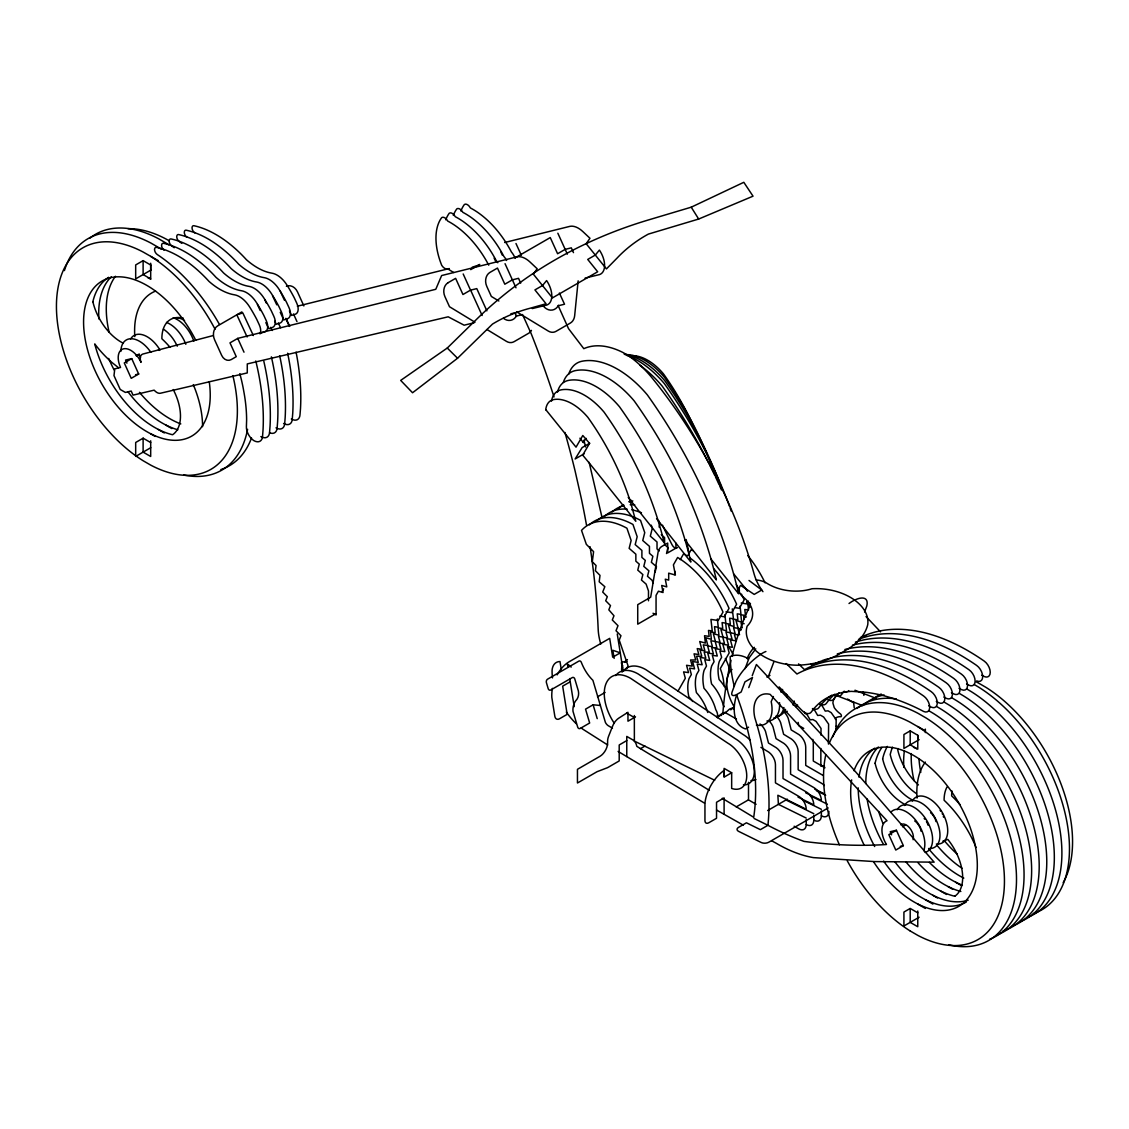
<?xml version="1.0" encoding="UTF-8"?>
<svg xmlns="http://www.w3.org/2000/svg" width="1129" height="1129" viewBox="0 0 1129 1129"><rect width="100%" height="100%" fill="white"/><g stroke="black" fill="none" stroke-linecap="round" stroke-linejoin="round"><path stroke-width="1.5" d="M724.098 776.625L724.098 768.383L731.677 772.758L731.663 788.451A26.644 15.383 60 0 0 746.636 773.577A26.644 15.383 60 0 0 727.88 743.192L630.645 678.346A37.299 21.536 60 0 0 605.708 684.456A37.299 21.536 60 0 0 614.359 723.364M917.764 735.261L917.764 749.176L910.2 744.815L910.2 730.886L917.764 735.261L917.764 740.441M820.924 735.106L821.037 728.459L816.055 721.375L812.908 719.554L810.1 719.836L807.037 714.558L804.808 713.26A29.34 16.949 60 0 0 804.568 712.145M835.996 729.687L836.18 719.723L831.184 712.639L828.051 710.818L825.243 711.101L822.18 705.823L819.936 704.524M578.147 280.839L574.661 315.725A10.655 8.58 76.4 0 1 570.371 323.049L555.962 331.376A10.655 8.58 76.4 0 1 548.341 331.093L516.856 311.943M545.716 409.799L545.886 408.627A25.233 14.564 60 0 1 553.492 399.61A47.531 27.449 60 0 1 587.884 417.363A181.924 105.025 60 0 1 630.913 503.407L635.81 521.288L610.93 490.24A869.993 502.292 60 0 0 582.705 455.128L589.55 443.316L582.79 435.498L576.03 447.155L545.744 409.601M659.082 527.045L659.872 523.884L658.828 520.822M655.074 572.205L656.457 566.716L651.362 562.284L652.872 556.301L649.457 553.323L649.457 546.351L642.754 540.523L644.744 532.634L640.524 520.356A80.215 46.317 60 0 0 596.931 520.737M666.505 553.549L668.015 547.565L664.586 544.587L664.586 537.602L661.241 534.694M745.112 668.594L748.739 658.884A39.063 22.552 60 0 0 730.195 656.612A106.126 61.276 60 0 0 734.302 686.361M752.239 675.636L756.402 664.501L847.724 762.767L934.135 862.161L874.326 861.582L813.402 857.617A153.092 88.387 60 0 1 776.187 843.236L771.714 840.795M748.753 687.603L752.521 677.485L744.957 681.86L741.174 691.978L737.181 694.279A10.74 3.768 -45.4 0 1 732.128 691.865L735.925 681.704A30.638 10.754 -45.4 0 1 762.569 653.112A18.826 6.605 -45.4 0 1 765.914 651.504M768.51 676.2L773.873 661.848M864.574 612.003L866.733 606.231A30.638 10.754 -45.4 0 0 852.691 601.08A18.826 6.605 -45.4 0 0 849.022 603.521M662.088 591.596L663.669 588.83M680.279 559.631L683.652 553.718A80.215 46.317 60 0 1 686.982 555.835M687.843 555.553L691.23 549.625A80.215 46.317 60 0 1 692.896 550.656M678.035 691.061L685.317 678.275L683.581 671.882L688.535 672.616L686.545 665.291L692.232 666.124L690.567 659.971L695.718 659.999L694.053 653.818L698.837 654.538L697.228 648.596L701.829 649.274L699.712 641.484L705.357 643.093L704.538 635.726L709.153 636.403L708.49 630.434L712.244 630.998L710.945 619.412L718.213 620.498L723.012 612.073A80.215 46.317 60 0 0 677.626 557.472L673.406 564.867L675.396 575.056L668.693 573.151L668.693 580.123L665.277 579.163L666.773 586.882L661.693 585.443L663.076 592.527L658.419 591.201L656.062 595.35L656.062 614.995L653.028 613.245M748.555 601.108L746.961 603.916L741.146 603.055M583.213 442.314L586.12 438.362M773.407 696.522L771.192 701.659A31.993 18.473 60 0 1 756.388 725.072M780.972 692.162L782.609 689.41M755.767 648.822L748.118 659.153M504.691 242.509L569.679 226.407A21.141 12.207 60 0 1 582.86 231.586L589.973 238.275L586.163 243.695L606.442 268.914L616.928 258.231A190.222 150.03 35.1 0 1 648.356 234.098L698.668 219.04L753.029 196.178L743.813 182.305L691.23 207.186L647.99 220.084A593.092 467.759 35.1 0 0 477.242 318.66L447.267 348.042L400.682 380.402L412.551 392.751L457.555 358.246L492.498 324.079A190.222 150.03 35.1 0 1 530.503 308.132L546.069 303.757L534.934 289.913L542.513 285.538L546.605 280.571A19.052 10.994 60 0 1 545.42 305.38L532.295 308.57M143.214 260.587L135.678 264.934L135.678 278.863L150.75 270.17M135.579 374.757L138.669 374.024L131.74 358.627L124.289 362.931L131.218 378.328L138.754 373.981M136.341 355.974L139.347 354.238M241.888 311.886L217.77 325.815A10.655 8.58 76.4 0 0 214.595 339.787L221.665 355.381A8.524 6.859 76.4 0 0 231.191 359.601L236.257 356.665L229.991 342.863L237.739 338.39L435.78 289.292L441.637 275.547L516.884 256.89A21.141 12.207 60 0 1 530.066 262.069L537.178 268.758L533.368 274.178L552.434 297.901L597.664 271.779L587.729 259.43L595.308 255.055L599.4 250.088A19.052 10.994 60 0 1 598.215 274.897L585.09 278.101M143.214 438.137L135.678 442.483L135.678 456.412L150.75 447.719M448.114 282.687L455.622 278.355L462.946 294.514L470.525 290.139L463.186 273.98M470.722 269.633L479.769 264.412M515.586 257.595L550.26 237.584L557.599 253.743L565.163 249.368L571.316 247.844L573.49 252.628M589.677 443.245L582.127 447.592L575.141 458.981L584.187 453.759M655.808 613.739L637.73 624.168L637.73 604.664L650.685 597.199L658.108 552.053A5.32 3.077 -60 0 1 661.792 546.464L667.691 543.063L667.691 552.9L675.932 548.144L675.932 543.218M570.244 681.775L562.665 686.15L567.181 714.347L559.363 718.863A5.32 3.627 -71.1 0 1 554.847 716.336L551.813 697.412A30.638 20.858 -71.1 0 1 552.406 688.365M597.495 696.833L605.088 692.458M600.374 705.498L593.106 704.778L585.542 709.153L589.663 722.997L580.292 728.417A2.667 2.004 -84.4 0 1 577.681 727.076L572.982 711.256A12.588 9.498 -84.4 0 1 575.607 700.897A8.637 6.52 -84.4 0 0 578.358 690.934L574.788 678.966A2.667 2.004 -84.4 0 0 572.191 677.626L550.797 689.974A2.667 2.004 -84.4 0 1 548.186 688.634L546.422 682.692A2.667 2.004 -84.4 0 1 547.579 679.178L578.768 661.171A2.667 2.004 -84.4 0 1 581.294 662.271A56.605 42.719 -84.4 0 0 592.908 680.335L605.412 722.433A5.617 3.246 60 0 0 608.446 725.82L612.482 728.149M635.5 716.859L627.964 721.205L627.964 712.286L618.875 718.072A10.867 6.28 -60 0 0 612.666 726.003L608.672 736.094A10.867 6.28 -60 0 0 607.6 741.231L607.6 743.037A10.867 6.266 -60 0 1 599.908 756.345L577.455 769.315L577.455 783.004L597.058 771.7L607.6 767.649L619.2 760.946L619.2 744.971L626.764 740.596M640.425 748.696L644.969 746.071M766.944 677.104L769.978 675.354M748.583 727.175L745.563 728.925A39.91 23.046 -60 0 1 736.531 695.111M731.691 772.744L724.098 777.119L724.098 770.415A30.638 17.683 -60 0 0 704.948 803.1L704.948 820.628A5.32 3.077 -60 0 0 708.716 822.801L716.534 818.285L716.534 802.267L724.098 797.893L724.098 813.91M736.235 806.91L748.372 799.896M767.664 810.551L787.379 799.177M909.988 731.013L903.92 734.513L903.92 748.442L919.105 739.678M828.164 807.927L768.807 842.206A5.32 2.837 -3.5 0 1 761.271 842.516L738.606 831.353A5.32 2.837 -3.5 0 1 738.606 827.317L746.438 822.801L760.367 829.66L767.932 825.299A354.689 204.786 60 0 0 804.031 841.401A931.862 538.011 60 0 0 886.477 844.52A19.376 11.191 60 0 1 887.013 820.755L770.133 694.363A31.753 18.332 60 0 0 754.807 717.691A237.527 137.131 60 0 1 767.932 825.299L754.017 818.426M896.412 830.267L888.833 834.641L895.777 850.038L903.355 845.663L896.412 830.267L890.216 831.72L891.6 834.797M902.48 826.753L905.514 825.003M909.988 908.563L903.92 912.063L903.92 925.992L919.105 917.228M942.856 841.19L947.781 839.383A41.731 24.104 60 0 1 954.795 896.214M261.067 333.013L264.793 331.841A10.655 6.153 60 0 0 266.261 320.65L263.791 315.344A104.545 60.359 60 0 0 256.551 302.727A21.31 12.306 60 0 0 241.493 290.746A60.472 34.914 60 0 1 215.964 277.297A104.009 60.049 60 0 0 163.959 243.412A4.22 2.441 60 0 0 162.195 243.681L161.828 244.189A4.22 2.441 60 0 0 163.987 250.186M472.247 267.178L478.23 265.301M213.212 335.553L142.776 354.069A8.707 5.024 60 0 0 141.054 362.367A17.81 10.288 60 0 0 123.484 348.833A17.81 10.288 60 0 0 120.549 367.447L114.777 368.873L113.987 375.604L120.21 389.449L125.375 392.426L131.19 391.057L133.024 395.136L154.179 390.154A8.552 4.939 60 0 0 160.403 393.245L247.279 372.923L247.279 363.919L448.199 316.812L464.132 325.194L474.208 322.739M749.021 580.461L761.765 590.03L754.2 594.404L740.568 585.344A16.921 10.796 5.9 0 0 742.332 596.352A38.541 24.584 5.9 0 1 747.13 626.186A47.46 30.285 5.9 0 0 797.568 665.221A73.808 47.093 5.9 0 0 838.889 654.241L846.454 649.867A73.808 47.093 5.9 0 0 867.735 624.718A47.46 30.285 5.9 0 0 811.991 588.745A38.541 24.584 5.9 0 1 765.998 582.691A16.921 10.796 5.9 0 0 756.19 579.953M297.364 306.213L449.3 268.547M510.844 313.806L517.646 312.154M136.03 355.085L139.121 354.365L140.504 357.441M131.74 358.627L125.545 360.08L126.928 363.157M900.236 846.383L903.341 845.663M734.273 707.502L734.019 707.53A10.655 6.153 60 0 0 730.858 709.887M739.594 634.667L734.429 634.639L736.108 640.806L730.421 639.96L732.411 647.284L727.457 646.55L729.193 652.943L720.288 668.58A39.36 22.721 60 0 1 723.957 685.656M735.021 607.628L739.382 608.277L744.18 599.866A80.215 46.317 60 0 0 741.443 594.066M719.893 616.095L724.254 616.744L729.038 608.319A80.215 46.317 60 0 0 690.285 558.178M741.118 628.966L737.929 628.486L739.185 633.129M726.003 611.791L731.818 612.652L736.616 604.227A80.215 46.317 60 0 0 713.697 568.649M744.166 623.716L741.104 623.264L742.303 627.724M741.188 629.982A122.101 26.616 38.3 0 1 738.154 628.288L733.525 627.639L735.148 633.581L730.35 632.875L732.029 639.042L726.864 639.014L728.544 645.181L722.856 644.334L724.846 651.659L719.893 650.925L721.629 657.318L719.3 661.411A38.795 22.397 60 0 0 719.117 679.517A30.878 17.824 60 0 1 726.286 689.523M746.41 616.956L743.588 616.152L744.434 619.271M854.963 690.242L876.372 698.442M836.547 695.591L862.711 705.611M714.657 780.252L634.371 741.09L634.343 715.518M814.743 789.115L824.198 793.786M816.408 790.681L825.68 795.253M805.598 792.713L821.362 800.475A10.443 6.026 60 0 0 813.967 787.647L790.582 774.141L790.582 755.908A10.655 6.153 60 0 0 783.935 743.418L776.046 738.634L773.069 727.02A10.655 6.153 60 0 0 768.524 720.373M810.382 795.804L827.374 804.187M798.02 797.088L813.783 804.85A10.443 6.026 60 0 0 806.402 792.008L783.018 778.516L783.018 760.269A10.655 6.153 60 0 0 776.371 747.793L768.482 743.009L765.504 731.38A10.655 6.153 60 0 0 759.986 723.971M802.818 800.179L821.362 809.324M785.967 799.981L813.783 813.684M806.219 818.059L778.403 804.342L777.853 795.239L806.219 809.225A10.443 6.026 60 0 0 798.838 796.382L775.454 782.877L775.454 764.643A10.655 6.153 60 0 0 768.807 752.168L760.918 747.384M981.694 675.184L984.22 676.525A9.512 5.49 60 0 0 990.246 672.291A9.512 5.49 60 0 0 984.22 661.086A223.627 129.115 60 0 0 860.284 637.603M966.565 683.934L969.077 685.275A9.512 5.49 60 0 0 975.117 681.027A9.512 5.49 60 0 0 969.077 669.822A223.627 129.115 60 0 0 855.387 642.133M959.001 688.295L961.513 689.636A9.512 5.49 60 0 0 967.553 685.402A9.512 5.49 60 0 0 961.513 674.196A223.627 129.115 60 0 0 852.423 645.153M951.422 692.67L953.949 694.01A9.512 5.49 60 0 0 959.975 689.763A9.512 5.49 60 0 0 953.949 678.557A223.627 129.115 60 0 0 844.859 649.514M943.858 697.045L946.384 698.371A9.512 5.49 60 0 0 952.41 694.137A9.512 5.49 60 0 0 946.384 682.932A223.627 129.115 60 0 0 837.295 653.889M936.294 701.405L938.806 702.746A9.512 5.49 60 0 0 944.846 698.512A9.512 5.49 60 0 0 938.806 687.293A223.627 129.115 60 0 0 829.73 658.263M928.73 705.78L931.242 707.121A9.512 5.49 60 0 0 937.282 702.873A9.512 5.49 60 0 0 931.242 691.668A223.627 129.115 60 0 0 804.525 669.652L798.542 663.88M743.376 825.186L716.534 810.029M169.223 240.787L165.822 238.911A127.916 73.851 60 0 0 128 228.693M232.856 375.59A127.916 73.851 60 0 1 150.693 465.106L143.115 460.731A127.916 73.851 60 0 1 56.436 306.34A127.916 73.851 60 0 1 143.115 252.021L158.258 260.644M917.764 726.511L925.343 730.886M812.372 708.899L814.616 710.183L817.678 715.461L820.473 715.193L823.62 717L828.601 724.098L828.432 744.096M803.735 728.403L798.753 725.538L798.147 722.377M824.974 767.791L813.289 761.031L813.289 742.797A10.655 6.153 60 0 0 812.781 739.368M736.475 719.06L727.513 713.881A10.655 6.153 60 0 0 721.431 713.937L718.877 716.266A10.655 6.153 60 0 0 716.675 717.24M823.253 775.524L805.725 765.406L805.725 747.158A10.655 6.153 60 0 0 799.078 734.683L791.189 729.899L788.197 718.27A10.655 6.153 60 0 0 783.653 711.637M165.822 425.083L171.876 428.583M955.614 882.215L961.668 885.715M158.258 429.457L164.312 432.943M948.035 886.59L952.58 889.215M150.693 433.818L155.223 436.443M940.471 890.964L946.525 894.45M626.793 713.175L634.371 717.536M150.693 442.554L143.115 438.193L143.115 452.122L150.693 456.483L150.693 440.79M932.907 895.325L937.451 897.95M925.343 899.7L932.907 904.061M756.105 804.271L748.499 799.882L748.499 782.341M794.124 826.23L798.683 828.855A10.655 6.153 60 0 0 806.219 824.509A10.655 6.153 60 0 0 813.783 820.134A10.655 6.153 60 0 0 821.347 815.773A10.655 6.153 60 0 0 828.926 811.398M917.764 904.061L925.343 908.436M917.764 912.811L910.2 908.436L910.2 922.365L917.764 926.726L917.764 911.032M704.595 803.185L618.113 751.434M974.525 684.696L978.885 687.293A133.674 77.181 60 0 1 1064.901 812.499A133.674 77.181 60 0 1 1033.345 913.615M966.96 689.057L971.321 691.668A133.674 77.181 60 0 1 1056.631 814.037A133.674 77.181 60 0 1 1029.182 916.706M959.396 693.432L963.757 696.028A133.674 77.181 60 0 1 1049.42 819.823A133.674 77.181 60 0 1 1019.924 921.744M951.818 697.793L956.192 700.403A133.674 77.181 60 0 1 1041.855 824.184A133.674 77.181 60 0 1 1012.36 926.119M944.253 702.167L948.614 704.764A133.674 77.181 60 0 1 1034.63 829.97A133.674 77.181 60 0 1 1003.074 931.086M936.689 706.542L941.05 709.139A133.674 77.181 60 0 1 1026.727 832.934A133.674 77.181 60 0 1 997.217 934.854M929.125 710.903L933.485 713.514A133.674 77.181 60 0 1 1019.148 837.295A133.674 77.181 60 0 1 989.653 939.215M910.2 930.973L917.764 935.348A127.916 73.851 60 0 0 1004.443 881.043A127.916 73.851 60 0 0 917.764 726.639L910.2 722.264A127.916 73.851 60 0 0 829.505 742.755M498.863 301.006L491.355 296.447L486.782 286.371A10.655 8.58 76.4 0 1 489.958 272.399L497.466 268.067L504.804 284.212L512.368 279.851L518.521 278.327L520.695 283.111M474.999 322.245L449.511 306.735L444.939 296.659A10.655 8.58 76.4 0 1 448.114 282.687M487.008 329.541L506.498 341.395A10.655 8.58 76.4 0 0 514.118 341.664L528.527 333.337A10.655 8.58 76.4 0 0 531.449 330.388M722.264 798.288L753.706 817.283A213.282 123.132 60 0 0 738.634 700.544A106.126 61.276 60 0 1 736.729 694.857M709.407 790.413L671.289 767A1311.827 757.39 60 0 1 636.827 746.354L636.389 744.773A5.335 3.077 60 0 0 632.861 739.918L626.764 736.404L626.764 756.585M607.67 744.957L582.846 729.193A49.493 28.578 60 0 1 581.167 727.951M118.46 367.687L112.208 362.691A82.516 47.644 60 0 1 94.723 343.922A89.544 51.694 60 0 0 172.596 434.736A41.731 24.104 60 0 0 173.231 389.561M659.308 550.938L657.022 548.962L657.022 541.976L650.318 536.148L652.308 528.259L651.25 525.183M810.862 664.205L812.09 665.277A223.627 129.115 60 0 1 820.642 661.241M786.236 663.556L796.961 674.013A223.627 129.115 60 0 1 923.677 696.043A9.512 5.49 60 0 1 929.703 707.248A9.512 5.49 60 0 1 923.677 711.482L921.151 710.141A255.408 147.462 60 0 0 864.701 692.162L851.449 691.371A150.397 86.834 60 0 0 839.553 693.192L834.825 694.589A132.418 76.447 60 0 0 811.328 711.99A10.951 6.322 60 0 1 801.802 710.31L779.109 686.912M447.267 348.042L457.555 358.246M866.042 616.547L880.535 631.831M733.765 573.998L743.884 586.487A15.227 8.792 60 0 1 747.44 591.243M579.911 438.207L583.552 442.737M656.57 518.663L690.863 562.044L690.101 558.827A270.014 155.901 60 0 0 687.251 547.791A220.183 127.125 60 0 0 683.355 534.469A270.014 155.901 60 0 0 619.482 406.75A70.548 40.729 60 0 0 568.423 380.417A37.455 21.62 60 0 0 557.472 392.144M685.063 540.269L716.365 579.925A309.6 178.749 60 0 0 712.103 563.089A253.221 146.191 60 0 0 707.629 547.777A310.546 179.299 60 0 0 634.173 400.88A81.133 46.839 60 0 0 575.451 370.594A43.071 24.866 60 0 0 563.357 382.308M710.931 558.968L738.648 593.798A344.924 199.141 60 0 0 733.892 575.014A281.319 162.421 60 0 0 728.925 558.008A344.924 199.141 60 0 0 647.326 394.868A90.122 52.033 60 0 0 582.127 361.209A47.841 27.618 60 0 0 568.691 374.221M746.622 602.039L749.966 607.134M691.23 207.186L698.668 219.04M500.937 252.19L502.461 255.352M494.135 258.146L495.659 261.293M280.288 291.296L284.508 300.342M289.419 310.898L291.522 315.428L295.248 314.257A10.655 6.153 60 0 0 296.715 303.066L294.246 297.76A104.545 60.359 60 0 0 287.006 285.143A21.31 12.306 60 0 0 271.948 273.176A60.472 34.914 60 0 1 246.418 259.712A104.009 60.049 60 0 0 194.4 225.828A4.22 2.441 60 0 0 192.636 226.11L192.283 226.604A4.22 2.441 60 0 0 194.795 232.87M286.074 318.491L289.758 326.394M272.541 295.77L276.76 304.816M280.26 312.366L283.774 319.902L287.5 318.731A10.655 6.153 60 0 0 288.968 307.54L286.498 302.233A104.545 60.359 60 0 0 279.258 289.617A21.31 12.306 60 0 0 264.2 277.649A60.472 34.914 60 0 1 238.671 264.186A104.009 60.049 60 0 0 186.652 230.302A4.22 2.441 60 0 0 184.888 230.584L184.563 231.022A4.22 2.441 60 0 0 187.047 237.344M278.327 322.965L280.542 327.706M264.976 300.131L266.373 303.151M274.799 321.257L276.21 324.277L279.936 323.106A10.655 6.153 60 0 0 281.403 311.9L278.934 306.608A104.545 60.359 60 0 0 271.68 293.992A21.31 12.306 60 0 0 256.622 282.01A60.472 34.914 60 0 1 231.106 268.547A104.009 60.049 60 0 0 179.088 234.677A4.22 2.441 60 0 0 177.324 234.945L176.971 235.453A4.22 2.441 60 0 0 179.469 241.705A135.748 78.367 60 0 1 181.797 243.342M270.762 327.325L272.23 330.487M257.412 304.505L260.22 310.546M265.837 322.612L268.646 328.638L272.357 327.466A10.655 6.153 60 0 0 273.825 316.275L271.369 310.969A104.545 60.359 60 0 0 264.115 298.352A21.31 12.306 60 0 0 249.057 286.385A60.472 34.914 60 0 1 223.542 272.922A104.009 60.049 60 0 0 171.523 239.052A4.22 2.441 60 0 0 169.759 239.32L169.421 239.771A4.22 2.441 60 0 0 171.904 246.08A135.748 78.367 60 0 1 174.233 247.717M253.348 335.553L242.82 312.931L236.822 314.808L247.124 336.964M559.377 293.032L564.528 304.223L558.234 305.776L568.522 328.638L583.806 348.678A91.717 52.95 60 0 1 623.476 352.77L628.627 355.861A85.776 49.521 60 0 1 652.618 378.596L654.975 381.517A328.017 189.376 60 0 1 754.101 573.955A31.979 18.459 60 0 0 762.95 591.681M567.337 254.138L557.839 233.209M515.995 287.81L505.044 263.692M515.981 243.511L521.316 255.253M514.937 312.874L516.376 316.078L522.558 314.582L531.251 333.817A682.17 393.852 60 0 1 554.029 396.914M486.867 310.842L476.777 288.615L470.61 290.125L482.139 315.513M303.87 305.959L297.506 291.917A10.655 8.58 76.4 0 0 286.399 286.258M293.498 313.947L296.983 321.61M285.75 318.42L289.222 326.083M237.739 338.39L244.005 352.192M653.112 583.1L652.167 580.362L647.496 576.298L648.879 570.808L643.798 566.377L645.308 560.393L641.893 557.416L641.893 550.444L635.19 544.601L637.179 536.712L632.96 524.449A80.215 46.317 60 0 0 589.366 524.83M593.106 704.778L597.227 718.637M738.126 628.331L736.023 620.527L741.654 622.135L740.836 614.769L745.465 615.46L744.801 609.477L748.541 610.041L747.624 601.771M583.961 440.141L585.556 446.971M589.14 462.34L601.912 516.983M623.349 671.289L621.359 662.723A30.878 17.824 60 0 1 626.877 661.425M686.206 539.549L689.24 554.508M617.253 634.004L622.672 667.832M614.148 658.405L612.849 650.304L620.273 652.844L612.694 657.205L609.688 638.365L568.409 662.201A30.638 20.858 -71.1 0 0 557.133 674.888M567.915 667.295L567.407 664.078A20.505 11.84 60 0 1 571.175 667.112M569.722 678.557L574.224 706.655M561.282 669.582L559.984 661.538A20.505 11.84 60 0 0 552.095 670.005A49.493 28.578 60 0 0 552.504 677.922M740.059 606.146L740.977 614.416L737.223 613.851L737.9 619.821L733.271 619.144L734.09 626.51L728.445 624.901L730.562 632.692L725.961 632.014L727.57 637.956L722.786 637.236L724.465 643.417L719.3 643.389L720.965 649.542L715.292 648.709L717.282 656.034L712.328 655.3L714.064 661.693L711.722 665.785A38.795 22.397 60 0 0 711.552 683.892A30.878 17.824 60 0 1 723.294 705.188A8.411 4.855 60 0 1 724.141 706.74M732.298 608.856L733.413 618.777L729.659 618.226L730.322 624.196L725.707 623.504L726.526 630.871L720.881 629.276L722.997 637.066L718.397 636.389L720.006 642.316L715.221 641.611L716.901 647.792L711.736 647.75L713.401 653.917L707.728 653.07L709.704 660.409L704.75 659.675L706.486 666.068L704.157 670.16A38.795 22.397 60 0 0 703.988 688.267A30.878 17.824 60 0 1 715.73 709.562A8.411 4.855 60 0 1 717.409 717.776M724.917 614.882L725.834 623.152L722.094 622.587L722.758 628.557L718.129 627.879L718.961 635.246L713.316 633.637L715.433 641.441L710.833 640.75L712.441 646.691L707.643 645.971L709.322 652.153L704.157 652.125L705.837 658.292L700.149 657.445L702.139 664.769L697.186 664.035L698.922 670.428L696.593 674.521A38.795 22.397 60 0 0 696.424 692.627A30.878 17.824 60 0 1 707.756 712.484M717.352 618.974L718.27 627.244L714.53 626.68L715.193 632.649L710.564 631.972L711.383 639.339L705.752 637.73L707.855 645.52L703.254 644.842L704.877 650.784L700.079 650.064L701.758 656.245L696.593 656.217L698.272 662.384L692.585 661.538L694.575 668.862L689.621 668.128L691.357 674.521L689.029 678.614A38.795 22.397 60 0 0 688.845 696.72A30.878 17.824 60 0 1 692.712 701.476M925.343 729.108L925.343 732.594M821.362 810.932L821.362 815.773M820.854 748.471L820.854 765.194A10.655 6.153 60 0 1 820.811 766.069M813.783 815.307L813.783 820.134M806.219 819.668L806.219 824.509M674.733 571.147L674.733 574.633M648.483 600.797L648.483 590.975L646.127 584.116L641.47 580.052L642.853 574.562L637.772 570.131L639.268 564.147L635.853 561.169L635.853 554.184L629.149 548.355L631.139 540.466L626.92 528.203A80.215 46.317 60 0 0 581.534 530.39L586.332 544.347L593.6 551.658L592.302 561.748L596.056 565.516L595.392 570.724L600.007 575.381L599.189 581.802L604.834 586.699L602.717 592.062L607.317 596.691L605.708 600.769L610.493 605.581L608.827 609.829L613.978 615.757L612.313 619.99L618 625.706L616.011 630.744L620.964 635.726L619.228 640.115L628.119 666.025A39.36 22.721 60 0 0 626.595 668.707M150.693 263.24L150.693 270.198M630.942 355.748A47.531 27.449 60 0 1 663.386 373.77A181.924 105.025 60 0 1 695.52 430.572M624.196 354.167A70.548 40.729 60 0 1 664.713 380.642A270.014 155.901 60 0 1 719.427 482.097M719.949 483.466A270.014 155.901 60 0 1 721.502 487.615M639.79 365.231A90.122 52.033 60 0 1 662.286 386.231A344.924 199.141 60 0 1 709.224 464.075M709.873 465.36A344.924 199.141 60 0 1 714.911 475.69M715.532 476.974A344.924 199.141 60 0 1 719.145 484.778M719.737 486.077A344.924 199.141 60 0 1 721.487 489.986M709.139 459.263A227.592 131.401 60 0 0 664.388 377.227A59.47 34.336 60 0 0 625.057 354.605M709.605 460.42A227.592 131.401 60 0 1 712.258 467.392M626.891 355.452A81.133 46.839 60 0 1 664.261 383.507A310.546 179.299 60 0 1 729.588 506.526M730.167 508.121A310.546 179.299 60 0 1 731.324 511.296M968.216 900.166A89.558 51.708 60 0 1 894.987 861.963M883.287 844.055A89.558 51.708 60 0 1 867.086 798.993M865.788 783.512A89.558 51.708 60 0 1 878.376 747.031M856.911 708.504A133.674 77.181 60 0 1 896.327 698.922M832.877 736.687A133.674 77.181 60 0 1 918.004 713.316L925.907 717.875A133.674 77.181 60 0 1 1015.79 865.449A133.674 77.181 60 0 1 948.741 944.79M966.325 902A89.558 51.708 60 0 1 883.668 861.159M874.679 846.538A89.558 51.708 60 0 1 858.223 787.873M858.957 777.175A89.558 51.708 60 0 1 874.679 748.202M913.488 747.257A89.558 51.708 60 0 1 916.677 748.725M898.162 748.555A89.544 51.694 60 0 0 897.781 750.093A41.731 24.104 60 0 0 918.441 784.937M963.799 878.094A89.544 51.694 60 0 1 928.885 849.079M863.078 705.315A133.674 77.181 60 0 1 884.092 694.942M954.809 896.243A89.544 51.694 60 0 1 906.178 862.175M882.963 823.408A89.544 51.694 60 0 1 878.658 811.483M875.074 763.26A89.544 51.694 60 0 1 881.904 747.426M946.977 787.068A41.787 24.132 60 0 0 944.098 800.235A82.516 47.644 60 0 1 976.063 847.484M940.118 810.368A10.189 5.885 60 0 1 940.711 811.13M942.249 813.614A10.189 5.885 60 0 1 942.659 814.503M943.322 816.295A10.189 5.885 60 0 1 943.562 817.198M905.613 804.779A41.731 24.104 60 0 1 875.088 763.218M917.044 798.09A82.516 47.644 60 0 1 925.371 762.075M873.479 698.653A133.674 77.181 60 0 1 881.213 694.025M882.638 758.829A89.544 51.694 60 0 1 887.338 746.396M960.85 891.487A89.544 51.694 60 0 1 918.145 862.895M951.973 790.963A41.787 24.132 60 0 0 951.662 795.874A82.516 47.644 60 0 1 959.918 804.497M913.178 800.405A41.731 24.104 60 0 1 882.652 758.857M962.331 885.15A89.544 51.694 60 0 1 929.35 862.373M892.489 747.2A89.544 51.694 60 0 0 890.216 754.525A41.731 24.104 60 0 0 916.325 793.504M962.091 868.314A89.558 51.708 60 0 1 936.788 845.085M903.821 767.395A89.558 51.708 60 0 1 904.371 750.954M957.194 854.173A89.558 51.708 60 0 1 944.352 840.71M914.067 780.689A89.558 51.708 60 0 1 911.286 753.579M1063.165 882.638A127.916 73.851 60 0 0 985.885 687.321L978.307 682.946A127.916 73.851 60 0 0 976.049 681.775M920.784 772.349A89.558 51.708 60 0 1 918.964 758.66M910.228 930.988A127.916 73.851 60 0 1 847.272 860.806M839.383 844.774A127.916 73.851 60 0 1 825.751 754.934M854.004 770.726A89.558 51.708 60 0 1 941.388 778.7A89.558 51.708 60 0 1 967.355 898.98A89.558 51.708 60 0 1 873.705 861.977M864.165 845.184A89.558 51.708 60 0 1 851.661 779.885M516.687 315.527A11.939 9.611 76.4 0 1 503.365 318.237M558.53 305.225A11.939 9.611 76.4 0 1 543.19 305.832M176.279 318.364A17.81 10.288 60 0 1 184.577 320.481M725.326 658.475A39.36 22.721 60 0 1 729.8 670.09M163.437 329.146A26.348 15.213 60 0 1 177.253 346.194M130.555 339.081A26.348 15.213 60 0 1 160.008 350.004M173.217 317.729A26.348 15.213 60 0 1 193.835 341.127M166.527 322.414A26.348 15.213 60 0 1 185.833 344.274M120.859 351.387A26.348 15.213 60 0 1 131.5 338.728A26.348 15.213 60 0 1 150.849 352.29M824.48 766.21A10.655 6.153 60 0 1 820.882 765.18M897.174 809.761A26.348 15.213 60 0 1 925.808 819.005A26.348 15.213 60 0 1 925.103 852.451M914.716 820.966A10.189 5.885 60 0 1 915.436 821.503M916.127 822.11A10.189 5.885 60 0 1 916.79 822.773M917.411 823.478A10.189 5.885 60 0 1 920.318 828.503M920.615 829.406A10.189 5.885 60 0 1 921.038 831.212M890.767 812.315A26.348 15.213 60 0 1 914.688 818.991A26.348 15.213 60 0 1 923.705 850.744M900.674 824.791A10.189 5.885 60 0 1 909.664 827.938A10.189 5.885 60 0 1 913.107 839.722M904.555 805.499A26.348 15.213 60 0 1 934.84 817.467A26.348 15.213 60 0 1 928.602 848.514M924.171 818.497A10.189 5.885 60 0 1 924.806 819.217M926.457 821.602A10.189 5.885 60 0 1 926.923 822.462M927.346 823.337A10.189 5.885 60 0 1 928.01 825.144M912.317 801.025A26.348 15.213 60 0 1 942.588 812.993A26.348 15.213 60 0 1 936.35 844.04M930.578 812.767A10.189 5.885 60 0 1 931.256 813.36M931.919 814.023A10.189 5.885 60 0 1 935.094 818.864M935.447 819.767A10.189 5.885 60 0 1 935.997 821.573M835.164 696.198A1.623 0.931 60 0 1 835.051 697.355A18.501 10.683 60 0 0 832.892 703.014L834.26 707.657A17.415 10.048 60 0 0 840.286 713.796A1.75 1.016 60 0 1 841.401 715.8A1.75 1.016 60 0 1 840.371 716.675A22.622 13.054 60 0 0 835.559 718.072A36.184 20.886 60 0 1 835.516 719.498M837.168 727.768A14.663 8.467 60 0 1 836.208 726.102M576.326 723.788A49.493 28.578 60 0 1 566.306 712.074M615.672 675.594A37.299 21.536 60 0 1 638.21 673.985L735.445 738.818A26.644 15.383 60 0 1 753.847 766.478A26.644 15.383 60 0 1 743.432 784.895M628.246 497.367A1088.384 628.373 60 0 1 638.026 509.941L664.106 542.626L663.542 540.255A227.592 131.401 60 0 0 661.142 530.955L657.854 519.735A227.592 131.401 60 0 0 604.029 412.085A59.47 34.336 60 0 0 561 389.886A31.57 18.233 60 0 0 551.474 401.162M623.236 671.219A37.299 21.536 60 0 1 645.774 669.61L743.023 734.457A26.644 15.383 60 0 1 749.882 739.918M755.95 779.504A26.644 15.383 60 0 1 750.997 780.534M728.332 646.31A39.36 22.721 60 0 1 732.89 654.1M853.453 701.617A213.282 123.132 60 0 1 854.23 707.77M863.205 691.879A237.527 137.131 60 0 1 863.897 695.379M862.415 636.742A31.753 18.332 60 0 1 864.193 636.29M865.124 636.163A31.753 18.332 60 0 1 866.084 636.107M453.336 215.427A56.563 32.656 60 0 1 456.836 208.851A5.673 3.274 60 0 1 462.848 212.323A71.974 41.561 60 0 1 503.873 256.438A11.967 6.915 60 0 1 506.596 260.489M453.759 272.512A107.509 62.067 60 0 1 447.719 268.773A6.365 3.683 60 0 1 441.707 265.301A56.563 32.656 60 0 1 441.707 217.601A5.673 3.274 60 0 1 447.719 221.058A71.974 41.561 60 0 1 488.744 265.174M746.904 602.067A9.54 2.075 38.3 0 1 750.475 603.578M847.569 699.077A240.759 52.47 38.3 0 1 852.861 702.421M677.414 547.593A4.728 2.724 60 0 1 672.065 544.813A285.03 164.566 60 0 1 662.525 525.197M291.324 418.986A12.348 7.127 60 0 0 300.046 414.272L300.497 408.613A211.603 122.172 60 0 0 296.08 352.149M283.577 423.46A12.348 7.127 60 0 0 292.298 418.746L292.75 413.087A211.603 122.172 60 0 0 287.641 353.222M276.012 427.835A12.348 7.127 60 0 0 284.734 423.121L285.171 417.448A211.603 122.172 60 0 0 279.71 355.889M271.383 356.835A211.603 122.172 60 0 1 277.607 421.823L277.169 427.482A12.348 7.127 60 0 1 269.563 432.76M260.87 436.57A12.348 7.127 60 0 0 269.605 431.857L270.043 426.183A211.603 122.172 60 0 0 263.805 361.209M219.435 324.418A135.748 78.367 60 0 0 157.312 254.561A4.22 2.441 60 0 1 154.8 248.239L155.167 247.745A4.22 2.441 60 0 1 156.931 247.477A104.009 60.049 60 0 1 208.95 281.347A60.472 34.914 60 0 0 234.465 294.81A21.31 12.306 60 0 1 249.523 306.778A104.545 60.359 60 0 1 256.763 319.394L259.233 324.7A10.655 6.153 60 0 1 260.037 333.902M239.828 373.643A135.748 78.367 60 0 1 243.793 391.41A142.804 82.445 60 0 1 246.616 420.171L246.404 426.579A11.163 6.449 60 0 0 253.856 440.62A12.348 7.127 60 0 0 262.577 435.907L263.015 430.248A211.603 122.172 60 0 0 255.775 360.97M445.772 219.802A56.563 32.656 60 0 1 449.271 213.226A5.673 3.274 60 0 1 455.283 216.697A71.974 41.561 60 0 1 496.308 260.799A11.967 6.915 60 0 1 497.79 262.747M460.9 211.052A56.563 32.656 60 0 1 464.4 204.49A5.673 3.274 60 0 1 470.412 207.962A71.974 41.561 60 0 1 511.451 252.063A11.967 6.915 60 0 1 515.12 258.315M734.189 709.054A10.655 6.153 60 0 0 728.995 709.562L726.441 711.891A10.655 6.153 60 0 0 723.28 714.262M824.368 785.558A10.443 6.026 60 0 0 821.531 783.272L798.147 769.766L798.147 751.533A10.655 6.153 60 0 0 791.5 739.058L783.625 734.273L780.633 722.645A10.655 6.153 60 0 0 776.089 716.012M612.059 512.001A80.215 46.317 60 0 1 624.012 505.566M630.208 504.691A80.215 46.317 60 0 1 634.71 504.776M716.76 716.308A39.967 23.074 60 0 1 721.558 715.391M736.291 584.681A80.215 46.317 60 0 1 739.481 590.269M604.495 516.376A80.215 46.317 60 0 1 627.145 509.151M631.788 509.814A80.215 46.317 60 0 1 641.47 512.792M747.751 555.567A80.215 46.317 60 0 1 765.095 582.874M629.107 501.643A80.215 46.317 60 0 1 631.139 500.218M624.958 662.37A30.878 17.824 60 0 1 627.442 659.618M622.121 672.164A8.411 4.855 60 0 1 622.742 665.687M618.72 508.516A80.215 46.317 60 0 1 623.575 504.592M629.163 501.911A80.215 46.317 60 0 1 632.819 500.909M797.582 705.046A31.979 18.459 60 0 1 795.522 706.514M820.346 704.129A10.951 6.322 60 0 0 826.47 703.254A132.418 76.447 60 0 1 834.627 694.335M822.11 660.663A223.627 129.115 60 0 1 828.178 658.687M785.53 709.379A31.993 18.473 60 0 1 776.315 716.576M786.588 694.279A31.993 18.473 60 0 1 786.984 696.96M812.767 708.504A10.951 6.322 60 0 0 818.906 707.615A132.418 76.447 60 0 1 831.777 695.196M779.532 702.647A31.993 18.473 60 0 1 766.901 721.036M827.91 699.754A10.951 6.322 60 0 0 834.035 698.879A132.418 76.447 60 0 1 839.27 692.656M787.209 711.27A31.993 18.473 60 0 1 782.976 712.286M794.294 701.095A31.993 18.473 60 0 1 793.094 705.018M734.344 706.98A31.993 18.473 60 0 1 731.987 669.497M976.656 680.9A9.512 5.49 60 0 0 982.682 676.652A9.512 5.49 60 0 0 976.656 665.447A223.627 129.115 60 0 0 858.477 639.395M847.371 691.541A10.951 6.322 60 0 1 844.379 691.541M848.782 690.609A10.951 6.322 60 0 1 848.359 690.99M783.949 707.53A31.979 18.459 60 0 1 773.591 718.1M747.144 658.574A74.839 43.212 60 0 1 754.37 647.326M722.814 713.895A483.085 278.919 60 0 1 730.999 660.239M731.945 656.372A483.085 278.919 60 0 1 749.712 606.301A15.227 8.792 60 0 0 750.376 604.311M564.923 432.478A682.17 393.852 60 0 1 575.113 471.047L581.252 498.171A682.17 393.852 60 0 1 586.487 525.056M590.072 546.704A682.17 393.852 60 0 1 598.172 629.22A48.646 28.084 60 0 0 600.783 644.038M836.152 695.69A10.951 6.322 60 0 0 841.599 694.504A132.418 76.447 60 0 1 844.125 691.258M92.86 301.753A89.544 51.694 60 0 1 108.638 277.311M147.758 277.649A89.544 51.694 60 0 1 150.778 279.103M123.4 343.272A41.731 24.104 60 0 1 92.874 301.711M170.14 347.351A82.516 47.644 60 0 0 161.87 338.742A41.787 24.132 60 0 1 183.364 318.18M193.285 384.622A82.516 47.644 60 0 1 202.571 426.663M158.497 349.623A10.189 5.885 60 0 1 159.048 350.427M134.817 336.597A82.516 47.644 60 0 1 155.59 291.099M247.59 429.302A133.674 77.181 60 0 1 183.829 475.027M64.409 270.593A133.674 77.181 60 0 1 150.947 243.088L158.836 247.632A133.674 77.181 60 0 1 161.193 249.142M177.86 429.768A89.558 51.708 60 0 1 127.916 391.721M114.156 370.03A89.558 51.708 60 0 1 108.694 358.429M98.9 318.999A89.558 51.708 60 0 1 111.291 276.774M251.527 437.996A133.674 77.181 60 0 1 220.847 469.579M168.771 244.781A133.674 77.181 60 0 0 166.4 243.271L158.497 238.699A133.674 77.181 60 0 0 89.798 238.247M180.809 423.897A89.558 51.708 60 0 1 139.431 392.313M109.146 332.293A89.558 51.708 60 0 1 115.454 276.28M150.693 256.396A127.916 73.851 60 0 1 215.046 329.202M209.232 381.602A89.558 51.708 60 0 1 135.861 424.194A89.558 51.708 60 0 1 92.211 290.125A89.558 51.708 60 0 1 195.769 340.266M150.693 265.005L150.693 278.934L143.115 274.573L143.115 260.644L150.693 265.005"/></g></svg>
